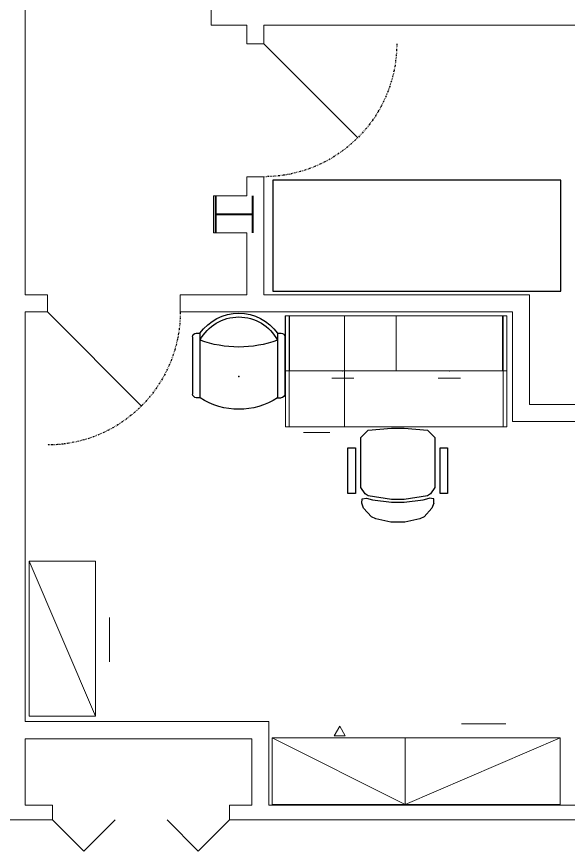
# Model space of a CAD drawing. Header units: inches. Extents: x -27 to 7514, y -484 to 2591.
# Drawn here: x 3266.4 to 3415.8, y 272 to 498 of the extents above; entities that cross this region are included whole.
import ezdxf

# ---------------------------------------------------------------- set-up
doc = ezdxf.new("R2010")
doc.units = ezdxf.units.IN
doc.header["$MEASUREMENT"] = 0
doc.linetypes.add('DIVIDE', pattern=[1.25, 0.5, -0.25, 0, -0.25, 0, -0.25])
for name, color, linetype, lineweight in [('A-Col', 6, 'Continuous', 40), ('F-Ch', 4, 'Continuous', 30), ('F-FreeStand', 211, 'Continuous', 20), ('FS-File', 50, 'Continuous', 20), ('FS-WSurf', 50, 'Continuous', 20), ('I-CWall', 110, 'Continuous', 20), ('I-Dor', 210, 'Continuous', 30)]:
    doc.layers.add(name, color=color, linetype=linetype, lineweight=lineweight)

# ---------------------------------------------------------------- blocks, each defined once
blk = doc.blocks.new('1W')
at = {"linetype": 'Continuous'}
for p, q in [((0.417, 0.417), (-0.417, 0.417)), ((0, 0.417), (0, -0.417)), ((0.417, -0.417), (-0.417, -0.417))]:
    blk.add_line(p, q, dxfattribs=at)
blk = doc.blocks.new('CSM60')
at = {"linetype": 'Continuous'}
for p, q in [((0, 0), (0, 1.24)), ((0, 1.24), (5, 1.24)), ((0.094, 0), (0.094, 1.24)), ((2.5, 0), (2.5, 1.24)), ((4.906, 0), (4.906, 1.24)), ((5, 0), (5, 1.24)), ((0, 0), (5, 0)), ((1.047, -0.167), (1.547, -0.167)), ((3.953, -0.167), (3.453, -0.167))]:
    blk.add_line(p, q, dxfattribs=at)
for p in [(0, 1.24), (1.297, 0), (3.703, 0)]:
    blk.add_point(p, dxfattribs=at)
blk = doc.blocks.new('SIDE44')
at = {"linetype": 'Continuous'}
for p, q in [((-0.875, 0.976), (-0.958, 0.976)), ((-0.875, 0.976), (-0.875, -0.48)), ((0.958, 0.976), (0.875, 0.976)), ((0.875, -0.48), (0.875, 0.976)), ((-1.042, 0.892), (-1.042, -0.397)), ((1.042, 0.892), (1.042, -0.397)), ((-0.875, -0.48), (-0.958, -0.48)), ((0.875, -0.48), (0.958, -0.48))]:
    blk.add_line(p, q, dxfattribs=at)
for centre, radius, start, end in [((0, 0.35), 1.076, 35.5749, 144.4251), ((0, 0.35), 0.992, 28.1579, 151.8421), ((-0.958, 0.892), 0.0833, 90, 180), ((0.958, 0.892), 0.0833, 0, 90), ((0, 3.208), 2.545, 249.8918, 290.1082), ((-0.958, -0.397), 0.0833, 180, 270), ((0, 0.852), 1.594, 236.7061, 303.2939), ((0.958, -0.397), 0.0833, 270, 360)]:
    blk.add_arc(centre, radius, start, end, dxfattribs=at)
blk.add_point((0, 0), dxfattribs=at)
blk = doc.blocks.new('CHSIDE')
at = {"linetype": 'Continuous', "yscale": -1, "rotation": 180}
blk.add_blockref('SIDE44', (1.01725, 0.4555), dxfattribs=at)
blk = doc.blocks.new('CH7')
at = {"linetype": 'Continuous'}
for p, q in [((0, 1.479), (0.521, 1.562)), ((0.521, 1.562), (0.812, 1.562)), ((0.812, 1.562), (1.333, 1.479)), ((-0.167, 1.292), (-0.073, 1.438)), ((-0.073, 1.438), (0, 1.479)), ((1.333, 1.479), (1.406, 1.438)), ((1.406, 1.438), (1.5, 1.292)), ((-0.167, 0.167), (-0.167, 1.292)), ((1.5, 1.292), (1.5, 0.167)), ((0, 0), (-0.167, 0.167)), ((0.521, -0.042), (0, 0)), ((1.333, 0), (0.812, -0.042)), ((1.5, 0.167), (1.333, 0)), ((0.812, -0.042), (0.521, -0.042))]:
    blk.add_line(p, q, dxfattribs=at)
for points in [[(-0.146, 1.646), (-0.104, 1.76), (0.073, 1.958), (0.167, 2), (0.51, 2.073), (0.823, 2.073), (1.167, 2), (1.26, 1.958), (1.438, 1.76), (1.479, 1.646)], [(-0.146, 1.646), (-0.146, 1.552), (-0.042, 1.531)], [(1.375, 1.531), (1.24, 1.573), (0.812, 1.625), (0.521, 1.625), (0.094, 1.573), (-0.042, 1.531)], [(1.479, 1.646), (1.469, 1.552), (1.375, 1.531)], [(-0.458, 0.438), (-0.458, 1.427), (-0.292, 1.427), (-0.292, 0.396), (-0.458, 0.396), (-0.458, 0.438)], [(1.625, 0.438), (1.625, 1.427), (1.792, 1.427), (1.792, 0.396), (1.625, 0.396), (1.625, 0.438)]]:
    blk.add_lwpolyline(points, dxfattribs=at)
blk = doc.blocks.new('CHDESK')
at = {"linetype": 'Continuous'}
blk.add_blockref('CH7', (0.458, -0.396), dxfattribs=at)
blk = doc.blocks.new('SLF425')
at = {"layer": 'FS-File'}
for p, q in [((-42, -18), (0, 0)), ((-27.268, -21.762), (-15.268, -21.762))]:
    blk.add_line(p, q, dxfattribs=at)
blk.add_lwpolyline([(-42, 0), (-42, -18), (0, -18), (0, 0)], close=True, dxfattribs=at)
blk = doc.blocks.new('36_door')
at = {"linetype": 'Continuous'}
blk.add_line((0, 0), (-25.455996, -25.455996), dxfattribs=at)
at = {"linetype": 'DIVIDE'}
blk.add_arc((0, 0), 36, 180, 270, dxfattribs=at)
blk = doc.blocks.new('UA3060SPL')
at = {"layer": 'F-FreeStand'}
for p, q in [((-59, -30), (-59, 0)), ((-44, -30), (-44, 0)), ((-1, -30), (-1, 0)), ((-55.115, -31.499), (-47.915, -31.499))]:
    blk.add_line(p, q, dxfattribs=at)
blk.add_lwpolyline([(-60, -30), (-60, 0), (0, 0), (0, -30)], close=True, dxfattribs=at)
blk = doc.blocks.new('LF36-5')
at = {"layer": 'FS-File'}
blk.add_line((0, 0), (-36, 18), dxfattribs=at)
blk.add_lwpolyline([(-19.25, 18.52), (-17.75, 21.12), (-16.25, 18.52), (-19.25, 18.52)], close=True, dxfattribs=at)
blk.add_lwpolyline([(-36, 0), (-36, 18), (0, 18), (0, 0), (-36, 0)], dxfattribs=at)

msp = doc.modelspace()

# ---------------------------------------------------------------- linework, layer by layer
at = {"layer": 'F-Ch'}
msp.add_lwpolyline([(3335.78, 423.7), (3413.78, 423.7), (3413.78, 453.7), (3335.78, 453.7)], close=True, dxfattribs=at)
at = {"layer": 'I-CWall'}
for points in [[(3319.1, 495.66), (3319.1, 559.91)], [(3268.72, 519.91), (3268.72, 422.66)], [(3319.1, 495.66), (3328.72, 495.66)], [(3328.72, 495.66), (3328.72, 490.66)], [(3333.35, 495.66), (3333.35, 490.66)], [(3333.35, 495.66), (3511.1, 495.66)], [(3328.72, 490.66), (3333.35, 490.66)], [(3328.72, 454.66), (3328.72, 449.48)], [(3328.72, 454.66), (3333.35, 454.66)], [(3333.35, 454.66), (3333.35, 422.66)], [(3319.7, 449.48), (3328.72, 449.48)], [(3319.7, 449.48), (3319.7, 439.48)], [(3328.72, 439.48), (3319.7, 439.48)], [(3328.72, 439.48), (3328.72, 422.66)], [(3268.72, 422.66), (3274.72, 422.66)], [(3274.72, 422.66), (3274.72, 418.04)], [(3310.72, 422.66), (3328.72, 422.66)], [(3310.72, 422.66), (3310.72, 418.04)], [(3333.35, 422.66), (3405.35, 422.66)], [(3405.35, 422.66), (3405.35, 393.04)], [(3268.72, 418.04), (3268.72, 307.16)], [(3268.72, 418.04), (3274.72, 418.04)], [(3310.72, 418.04), (3400.72, 418.04)], [(3400.72, 418.04), (3400.72, 388.41)], [(3405.35, 393.04), (3511.1, 393.04)], [(3400.72, 388.41), (3445.1, 388.41)], [(3268.72, 307.16), (3334.72, 307.16)], [(3334.72, 307.16), (3334.72, 284.54)], [(3268.72, 302.54), (3268.72, 284.54)], [(3268.72, 302.54), (3330.1, 302.54)], [(3330.1, 302.54), (3330.1, 284.54)], [(3268.72, 284.54), (3276.1, 284.54)], [(3276.1, 284.54), (3276.1, 280.54)], [(3324.1, 284.54), (3330.1, 284.54)], [(3324.1, 284.54), (3324.1, 280.54)], [(3334.72, 284.54), (3511.1, 284.54)], [(3264.1, 280.54), (3276.1, 280.54)], [(3324.1, 280.54), (3527.1, 280.54)]]:
    msp.add_lwpolyline(points, dxfattribs=at)
at = {"layer": 'I-Dor'}
for points in [[(3276.1, 280.54), (3284.58, 272.05)], [(3293.07, 280.54), (3284.58, 272.05)], [(3307.13, 280.54), (3315.61, 272.05)], [(3324.1, 280.54), (3315.61, 272.05)]]:
    msp.add_lwpolyline(points, dxfattribs=at)

# ---------------------------------------------------------------- block references
msp.add_blockref('UA3060SPL', (3399.18, 416.96))
at = {"layer": 'A-Col', "xscale": 12, "yscale": 12, "zscale": 12, "rotation": 89.99999999999999}
msp.add_blockref('1W', (3325.25, 444.48), dxfattribs=at)
at = {"layer": 'F-Ch', "xscale": 12, "yscale": 12, "zscale": 12}
msp.add_blockref('CHSIDE', (3314.36, 395.13), dxfattribs=at)
at = {"layer": 'F-Ch', "xscale": 12, "yscale": 12, "zscale": 12, "rotation": 180}
msp.add_blockref('CHDESK', (3383.15, 381.3), dxfattribs=at)
at = {"layer": 'F-FreeStand'}
msp.add_blockref('UA3060SPL', (3399.18, 416.96), dxfattribs=at)
at = {"layer": 'FS-File'}
for p, rotation in [((3269.77, 350.61), 89.99999999999999), ((3371.65, 284.76), 180)]:
    msp.add_blockref('SLF425', p, dxfattribs=dict(at, rotation=rotation))
msp.add_blockref('LF36-5', (3371.65, 284.76), dxfattribs=at)
at = {"layer": 'FS-WSurf', "xscale": 12, "yscale": 12, "zscale": 12}
msp.add_blockref('CSM60', (3339.17, 402.09), dxfattribs=at)
at = {"layer": 'I-Dor', "extrusion": (0, 0, -1), "zscale": -1}
for p in [(-3333.35, 490.66), (-3274.72, 418.04)]:
    msp.add_blockref('36_door', p, dxfattribs=at)

doc.saveas('drawing.dxf')
